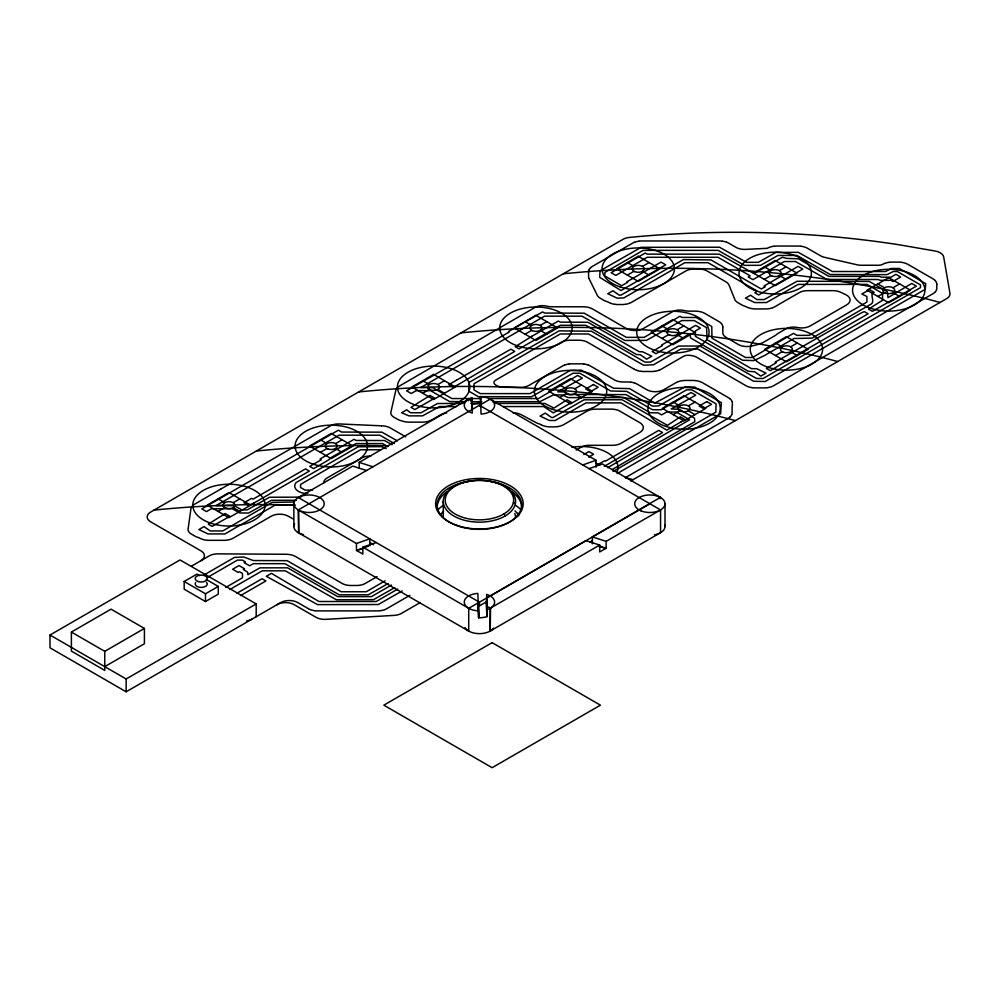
<?xml version="1.0" encoding="UTF-8"?>
<svg xmlns="http://www.w3.org/2000/svg" width="1000" height="1000" viewBox="0 0 1000 1000"><rect width="100%" height="100%" fill="white"/><g stroke="black" fill="none" stroke-linecap="round" stroke-linejoin="round"><path stroke-width="1.5" d="M471.925 409.263L471.788 397.788A15.175 8.762 0 0 0 464.263 405.513A15.175 8.762 0 0 0 472.25 413.075L471.788 397.788M480.6 406.413L480.513 396.613A15.175 8.762 0 0 1 494.6 405.2A15.175 8.762 0 0 1 481.05 414.062L480.513 396.613M722.812 327.038L722.812 332.663A12.062 6.963 0 0 0 726.338 337.587L738.35 344.513A12.062 6.963 0 0 0 751.4 346.05L757.55 344.613A12.062 6.963 0 0 0 760.413 343.663A10.85 6.262 0 0 1 761.338 343.288A12.062 6.963 0 0 0 763.5 342.3L774.862 335.737A12.062 6.963 0 0 0 776.55 334.513A12.062 6.963 0 0 1 778.275 333.275L785.812 328.913A10.85 6.262 0 0 1 797.387 327.5A12.062 6.963 0 0 0 810.238 325.925L846.562 304.95A12.062 6.963 0 0 0 845.675 294.637L840.588 292.238A12.062 6.963 0 0 0 832.95 290.663L807.675 290.663A12.062 6.963 0 0 0 799.15 292.7L774.987 306.65A10.85 6.262 0 0 1 772.862 307.6M220.675 489.15L194.438 504.288A12.062 6.963 0 0 0 190.925 508.888L188.075 529.05A10.85 6.262 0 0 0 191.213 533.987L195.05 536.2A10.85 6.262 0 0 0 198.762 537.6L199.963 538.288A10.85 6.262 0 0 0 201.688 539.05L202 539.163A10.85 6.262 0 0 0 203.95 539.75A10.85 6.262 0 0 0 206.012 540.125L206.375 540.163A10.85 6.262 0 0 0 208.538 540.337L224.412 540.337A10.85 6.262 0 0 0 226.575 540.163L226.938 540.125A10.85 6.262 0 0 0 229 539.75A10.85 6.262 0 0 0 230.938 539.163L231.25 539.05A10.85 6.262 0 0 0 232.987 538.288L271.212 516.225A12.062 6.963 0 0 1 288.038 516.1L293.35 519.012M220.712 489.125L228.05 484.888M218.075 511.413L224.688 507.6M233.212 502.675L239.812 498.862M320.4 452.337L327 448.525M335.538 443.6L342.137 439.787M422.725 393.263L429.325 389.45M437.863 384.525L444.462 380.7M525.05 334.188L531.65 330.363M540.175 325.45L546.788 321.625M627.375 275.113L633.975 271.288M642.5 266.375L649.112 262.55M308.225 608.6L297.75 602.562A12.062 6.963 0 0 0 280.7 602.562L126.15 691.787L50 647.825L50 635.025L180.037 559.95L256.188 603.913L256.188 616.712M359.2 467.9L359.2 462.388L468.713 399.162L471.887 401M144.412 628.438L104.763 651.338L104.763 670.387L71.388 651.112L71.388 632.062L111.037 609.163L144.412 628.438L144.412 643.75L104.763 666.637M191.488 566.138L209.225 555.9A12.062 6.963 0 0 1 217.913 553.862L285.738 554.275A11.425 6.6 0 0 1 286.625 554.288A10.85 6.262 0 0 1 288.762 554.45L289.125 554.5A10.85 6.262 0 0 1 291.262 554.888A10.85 6.262 0 0 1 293.288 555.513A10.85 6.262 0 0 1 295.188 556.337L342.15 583.45A12.062 6.963 0 0 0 350.688 585.487L356.75 585.487A12.062 6.963 0 0 0 365.275 583.45L377.075 576.638M298.575 510.075L298.688 532.9L298.325 509.925L479.438 405.275L660.562 509.925L660.562 532.688L490.163 631.062L490.163 608.3L599.688 545.062L599.688 551.962L606.125 548.237L606.125 541.35L660.562 509.925M480.763 404.588L490.163 399.162L596.05 460.288L596.05 467.188M206.287 579.487L218.275 586.413L218.275 594.138L205.487 601.525L184.175 589.212L184.175 581.487L196.962 574.1L199.625 575.638M204.237 574.862L234.425 557.438L243.725 556.987L253.35 560.55L287.175 560.688L341.188 591.75L366.238 591.75L385.062 580.875M208.162 577.025L237.463 560.112L242.362 560.112L245.4 561.862L244.125 562.6L249.662 565.8L253.35 563.675L284.9 563.675L339.137 594.788L368.288 594.788L388.162 583.525M184.175 581.487L205.487 593.787L218.275 586.413M225.787 587.425L242.475 577.8L242.475 573.462L239.438 571.712L238.15 572.45L232.613 569.25L239.013 565.562L244.55 568.763L243.275 569.5L247.65 572.163L247.9 574.663L259.962 567.837L287.6 567.837L337.7 596.625L371.438 596.625L391.5 585.037M559.675 397.525L566.287 393.713M574.812 388.787L581.425 384.975M662 338.45L668.612 334.637M677.138 329.712L683.75 325.9M764.325 279.375L770.938 275.562M779.463 270.637L786.075 266.825M229.812 589.538L262.238 570.825L285.325 570.825L336.337 599.75L373.488 599.663L394.775 587.587M236.637 593.413L262.05 578.75L265.887 580.962L240.512 595.612M50 635.025L126.15 678.988L256.188 603.913M576.188 450.062L581.25 447.15A10.85 6.262 0 0 1 588.925 445.312L612.525 445.312A12.062 6.963 0 0 0 621.05 443.275L639.763 432.475A12.062 6.963 0 0 0 639.763 422.625L619.938 411.188A12.062 6.963 0 0 0 611.4 409.137L595.538 409.137A12.062 6.963 0 0 0 587 411.175L563.525 424.725A10.85 6.262 0 0 1 561.613 425.588L561.3 425.7A10.85 6.262 0 0 1 557.562 426.587M583.812 454.538L588.925 451.575L593.612 454.288L588.65 457.15M673.213 414.625L679.825 410.812M688.35 405.887L694.963 402.075M775.537 355.55L782.15 351.737M790.675 346.812L797.288 343M877.862 296.475L884.475 292.663M893 287.738L899.613 283.925M597.025 465.112L604.7 460.688L605.475 461.138L658.725 430.387L662.562 432.6L604.275 466.35M607.712 467.7L689.65 419.75L676.275 412.038L666.587 412.038L661.625 414.9L658.15 412.887L650.288 412.75L623.812 397.6L568.15 397.6L562.475 394.963L553.2 394.963L539.812 401.688L492.825 401.688M397.738 589.062L376.213 601.5L318.938 601.5L271.438 573.337L266.312 576.287L317.575 604.625L378.263 604.538L402.175 590.938M612.112 469.588L694.825 421.7L694.45 418.1L679.15 409.263L671.162 408.9L695.738 395.2L691.05 392.5L661.15 409.762L652.562 409.762L626.087 394.613L569.288 394.462L564.525 391.925L557.775 391.825L582.35 378.137L577.663 375.425L538.462 398.55L488.975 398.55M613.088 471.488L715.837 412.163L716.087 403.85L691.838 389.85L686.562 389.85L658.787 405.887L652.65 406.163L626.675 391.375L610.688 391L579.875 373.225L573.075 373.225L531.438 396.75L478.3 396.65L468.775 391.15L468.762 382.575L559.15 330.85L591.425 331.213L644.95 362.1L650.5 362.1L678.525 346.062L699.887 346.012L756.5 378.488L763.138 378.488L920.512 287.625L920.512 284.913L897.3 271.512L893.275 271.512L886.975 274.637L830.138 274.5L796.912 255.45L777.938 255.45L760.638 265.3L744.475 265.363L718.15 250.362L643.138 250.362L604.85 272.475L604.85 276.012L621.663 285.725L627.675 282.25L626.9 281.812L661.012 262.113L665.7 264.825L621.025 290.525L599.675 277.325L600.062 270.812L641.087 247.325L719.513 247.237L746.538 262.325L758.363 262.312L775.888 252.413L798.275 252.325L832.412 271.512L885.612 271.512L891.225 268.475L899.35 268.475L925.688 283.612L925.312 289.275L765.175 381.525L753.625 381.25L697.825 349.05L680.8 349.05L653.55 364.775L643.6 365.225L588.562 333.975L560.275 333.975L474.038 383.762L474.038 389.963L480.35 393.612L530.087 393.612L570.025 370.55L581.237 370.1L613.55 388.237L629.55 388.612L654.7 403.125L685.45 386.725L694.712 387.088L721.35 402.663L720.625 413.825L617.137 473.587M409.837 595.363L386.637 608.763A10.85 6.262 0 0 1 384.725 609.612M625.3 477.725L728.15 418.35A10.85 6.262 0 0 0 728.612 418.075A10.85 6.262 0 0 0 729.85 417.125M420.325 602.5L401.475 613.387A12.062 6.963 0 0 1 394.137 615.388L325.812 619.338A12.062 6.963 0 0 1 316.087 617.337L294.125 604.65A12.062 6.963 0 0 0 277.062 604.65M630.788 481L946.475 298.738A12.062 6.963 0 0 0 949.938 293.113L943.688 256.988A12.062 6.963 0 0 0 935.5 251.075L898.1 244.613A633.075 365.5 0 0 0 629.462 237.425A12.062 6.963 0 0 0 622.95 239.363L150.712 512.013A12.062 6.963 0 0 0 150.712 521.85L200.925 550.85A12.062 6.963 0 0 1 200.925 560.688M298.35 509.938L356.45 543.488L356.45 550.375L362.825 554.062L362.825 547.163L468.713 608.3L478.125 602.875M660.375 497.425L592.325 536.925L606.125 541.35M478.075 601.413L478.075 605.1L479.438 605.887L479.438 602.2L649.975 503.738M479.438 605.887L486.737 601.675L486.737 597.987L585.875 540.65L599.688 545.062M589.837 542.15L592.425 540.65M228.212 484.787L330.662 425.763A10.85 6.262 0 0 1 339.162 423.95L381.388 425.812M490.213 631.038L490.538 608.088L487 606.462M468.713 399.162L468.35 400.8M356.45 543.488L369.85 538.825M582.65 464.95L596.05 460.288M369.85 542.525L373.575 544.763M362.825 547.163L376.225 542.513M589.038 468.625L602.425 463.975L660.55 497.537M356.45 550.375L368.5 546.188M356.825 550.6L363.525 548.263M471.788 404.675L472.3 404.513A15.175 8.762 0 0 1 479.988 403.488L480.513 403.512M486.625 601.275L487 616.6L486.625 594.388A15.175 8.762 0 0 1 494.613 601.95A15.175 8.762 0 0 1 487.1 609.663M486.962 616.613L486.087 601.125M557.337 426.637L557.062 426.675A10.85 6.262 0 0 1 554.938 426.85A10.85 6.262 0 0 1 554.212 426.863L549.85 426.863A10.85 6.262 0 0 1 547.6 426.688L547.238 426.637A10.85 6.262 0 0 1 545.188 426.275A10.85 6.262 0 0 1 543.2 425.675L542.888 425.55A10.85 6.262 0 0 1 540.938 424.663M481.25 398.55L451.863 398.55L432.775 387.663L420.788 387.512L544.55 316.175L581.987 316.175L624.963 340.475L646.525 340.337L681.862 320.55L694.188 320.562L706.525 327.688L707.163 339.787L742.588 360.238L753.913 360.6L764.075 355.75L793.975 338.488L812.113 338.125L871.538 303.825C875.088 301.038 869.013 293.55 874.188 292.3L869.5 289.587L861.825 294.025L866.9 296.5L866.912 302.062L809.25 335.35L796.963 335.35L793.487 333.35L752.55 357.475L745.45 357.475L711.95 338.137L711.787 326.5L696.237 317.512L681.875 317.425L679.887 316.275L644.262 337.35L626.325 337.35L584.263 313.188L544.55 313.05L542.575 311.9L508.462 331.6L509.225 332.025L406.562 390.812L411.25 393.512L416.213 390.65L430.5 390.65L449.6 401.538L464.775 401.688M471 401.688L481.912 401.688M463.075 403.438L437.475 403.525L421.138 412.75L410.525 412.75L406.737 409.812L401.613 412.762L409.025 415.875L422.5 415.875L439.525 406.562L456.625 406.562M470.788 403.438L481.575 403.438M495.462 403.438L544.812 403.438L553.975 408.075L567 399.8L571.7 402.5L553.337 412.875L543.688 406.562L503.263 406.562M380.425 449.762L360.575 449.775L300.55 484.425L300.55 487.5L305.025 490.087L312.625 490.188M370.938 456.037L370.062 456.037A12.062 6.963 0 0 0 361.538 458.075L327.275 477.85A12.062 6.963 0 0 0 323.75 482.938M307.9 493.225C302.038 494.425 291.112 489.725 295.912 482.675L358.312 446.775L381.55 446.637L386.175 448.65M300.75 497.15L269.475 497.25L247.2 509.913L241.887 509.913L234.262 505.712L216 505.625L339.05 435.2L379.875 435.2L394.338 443.55M296.312 500.288L271.525 500.288L248.55 513.038L239.838 512.95L232.213 508.75L211.438 508.75L206.475 511.613L201.788 508.913L338.338 430.2L341.575 432.062L381.925 432.163L397.375 440.875M293.9 502.025L272.162 502.4L222.7 530.95L210.25 530.95L204.013 526.6L198.888 529.562L207.975 533.925L224.963 533.925L275.025 505.163L294.587 505.163M478.375 610.85A15.175 8.762 0 0 1 464.275 602.263A15.175 8.762 0 0 1 477.825 593.4L478.888 617.75A15.175 8.762 0 0 0 486.575 616.725M478.4 617.737L477.962 604.65M359.2 462.388L373 466.812M366.562 470.525L352.75 466.112L298.312 497.537L479.438 602.2M599.225 546.025L606.125 548.237M598.837 546.25L605.75 548.462M660.35 497.413L660.188 498.75M877.862 283.925L884.475 287.738M893 292.663L899.613 296.475M764.325 266.825L770.938 270.637M779.463 275.562L786.075 279.375M775.537 343L782.15 346.812M790.675 351.737L797.288 355.55M627.375 262.55L633.975 266.375M642.5 271.288L649.112 275.113M662 325.9L668.612 329.712M677.138 334.637L683.75 338.45M634.237 369.212L587.587 342.275A12.062 6.963 0 0 0 579.062 340.238L569.763 340.238A12.062 6.963 0 0 0 561.237 342.275L495.712 380.112A6.025 3.475 0 0 0 495.775 385.075L496.325 385.387A12.062 6.963 0 0 0 504.725 387.35L520.588 387.35A12.062 6.963 0 0 0 529.113 385.312L562.35 366.125A10.85 6.262 0 0 1 562.775 365.887A10.85 6.262 0 0 1 564.5 365.125M673.213 402.075L679.825 405.887M688.35 410.812L694.963 414.625M525.05 321.625L531.65 325.45M540.175 330.363L546.788 334.188M559.675 384.975L566.287 388.787M574.812 393.713L581.425 397.525M540.763 424.575L539.987 424.125A10.85 6.262 0 0 1 536.287 422.725L521.038 414.613A12.062 6.963 0 0 0 512.987 412.825M595.837 463L599.675 465.213M422.725 380.7L429.325 384.525M437.863 389.45L444.462 393.263M405.75 436.85L390.6 428.1A10.85 6.262 0 0 0 390.1 427.825A10.85 6.262 0 0 0 388.462 427.113L388.188 427.013A10.85 6.262 0 0 0 386.2 426.4A10.85 6.262 0 0 0 384.125 426.025L383.812 425.988A10.85 6.262 0 0 0 381.488 425.812M392.163 444.75L384.5 440.538L356.087 440.45L354.113 439.3L320 459L321.312 459.75L309.738 466.438L313.575 468.65L328.263 460.163L331.938 457.025L356.087 443.575L382.45 443.575L387.788 446.662M320.4 439.787L327 443.6M335.538 448.525L342.137 452.337M298.325 532.7L468.713 631.075L468.713 608.3M218.075 498.862L224.688 502.675M233.212 507.6L239.812 511.413M71.388 632.062L104.763 651.338M479.988 403.488L480.075 406.413M472.3 404.513L472.45 409.2M478.488 604.637L478.888 617.75M443.263 501.275L443.275 516.812M936.8 284.262L936.8 288.275A10.85 6.262 0 0 1 936.775 288.675A10.85 6.262 0 0 1 936.488 289.862M665 503.725L665 526.5M592.425 536.962L592.325 543.825M369.75 538.862L369.85 545.725M293.875 503.738L293.875 526.5M205.487 593.787L205.487 601.525M126.15 678.988L126.15 691.787M446.675 412.962A12.062 6.963 0 0 0 440.487 414.875L431.425 420.087A10.85 6.262 0 0 1 429.7 420.85L429.425 420.95A10.85 6.262 0 0 1 427.413 421.562A10.85 6.262 0 0 1 425.375 421.925L425.05 421.962A10.85 6.262 0 0 1 422.875 422.137A10.85 6.262 0 0 1 422.262 422.15L408.775 422.137A10.85 6.262 0 0 1 406.512 421.975L406.138 421.925A10.85 6.262 0 0 1 404.062 421.55A10.85 6.262 0 0 1 402.713 421.163A12.062 6.963 0 0 0 401.425 420.8A12.062 6.963 0 0 1 397.612 419.312L393.95 417.2A10.85 6.262 0 0 1 391.025 411.413A12.062 6.963 0 0 0 391.213 410.8L395.625 391.175A12.062 6.963 0 0 0 395.7 390.688A12.062 6.963 0 0 1 399.212 386.188L499.875 327.775A12.062 6.963 0 0 1 500.925 327.088L508.462 322.738A10.85 6.262 0 0 1 509.375 322.262L534.9 307.475A10.85 6.262 0 0 1 546.987 306.175A12.062 6.963 0 0 0 551.888 306.775L582.837 306.788A11.638 6.713 0 0 1 583.6 306.788A10.85 6.262 0 0 1 585.875 306.962L586.237 307A10.85 6.262 0 0 1 588.312 307.375A10.85 6.262 0 0 1 590.262 307.975L590.575 308.087A10.85 6.262 0 0 1 592.212 308.812A10.85 6.262 0 0 1 592.712 309.075L626.337 328.488A12.062 6.963 0 0 0 643.388 328.488L672.225 311.85A10.85 6.262 0 0 1 684.3 310.55A12.062 6.963 0 0 0 689.2 311.15L695.025 311.15A11.312 6.525 0 0 1 696.012 311.163A10.85 6.262 0 0 1 698.062 311.337L698.425 311.375A10.85 6.262 0 0 1 700.475 311.75A10.85 6.262 0 0 1 702.537 312.387A11.175 6.45 0 0 1 704.613 313.288L719.1 321.662A10.85 6.262 0 0 1 720.688 322.863A10.85 6.262 0 0 1 721.737 323.988A10.85 6.262 0 0 1 722.425 325.238L722.5 325.45A10.85 6.262 0 0 1 722.8 326.9M251.925 619.175A12.062 6.963 0 0 1 246.513 620.975M310.375 609.6A10.85 6.262 0 0 1 308.4 608.7M310.688 609.712A10.85 6.262 0 0 0 312.675 610.312A10.85 6.262 0 0 0 314.7 610.675M315.075 610.725A10.85 6.262 0 0 0 317.213 610.887A11.425 6.6 0 0 0 318.1 610.9L377.05 610.9A11.325 6.538 0 0 0 378.025 610.887A10.85 6.262 0 0 0 380.087 610.712M380.45 610.675A10.85 6.262 0 0 0 382.525 610.3A10.85 6.262 0 0 0 384.412 609.725M730.05 416.95A10.85 6.262 0 0 0 731.087 415.8A10.85 6.262 0 0 0 731.737 414.613M731.812 414.4A10.85 6.262 0 0 0 732.1 413.113L732.125 406.825A12.062 6.963 0 0 1 732.25 405.825A10.85 6.262 0 0 0 732.362 405.075L732.362 403.2A10.85 6.262 0 0 0 732.35 402.788A10.85 6.262 0 0 0 732.062 401.613M731.975 401.4A10.85 6.262 0 0 0 731.338 400.225A10.85 6.262 0 0 0 730.35 399.113M730.15 398.938A10.85 6.262 0 0 0 728.662 397.825L702.275 382.587A11.175 6.45 0 0 0 700.2 381.675M696.087 380.675A10.85 6.262 0 0 1 699.987 381.625M695.725 380.637A10.85 6.262 0 0 0 693.675 380.462A10.85 6.262 0 0 0 692.962 380.45L685.45 380.45A10.85 6.262 0 0 0 684.737 380.462A10.85 6.262 0 0 0 682.688 380.637M682.325 380.675A10.85 6.262 0 0 0 680.275 381.05A10.85 6.262 0 0 0 678.363 381.625M678.05 381.737A10.85 6.262 0 0 0 676.35 382.475A10.85 6.262 0 0 0 675.85 382.75L663.838 389.688A12.062 6.963 0 0 1 646.775 389.688L637.4 384.263A10.85 6.262 0 0 0 636.9 384A10.85 6.262 0 0 0 635.275 383.288M634.963 383.162A10.85 6.262 0 0 0 632.975 382.562A10.85 6.262 0 0 0 630.925 382.2M630.562 382.15A10.85 6.262 0 0 0 628.312 381.987L623.038 381.975A12.062 6.963 0 0 1 614.513 379.938L590.588 366.125A10.85 6.262 0 0 0 590.1 365.863A10.85 6.262 0 0 0 588.462 365.138M588.15 365.025A10.85 6.262 0 0 0 586.2 364.425A10.85 6.262 0 0 0 584.125 364.05M583.763 364A10.85 6.262 0 0 0 581.487 363.837L571.938 363.825A10.85 6.262 0 0 0 571.337 363.837A10.85 6.262 0 0 0 569.2 364M568.837 364.05A10.85 6.262 0 0 0 566.8 364.412A10.85 6.262 0 0 0 564.825 365.012M636.438 370.225A10.85 6.262 0 0 1 634.412 369.3M636.75 370.337A10.85 6.262 0 0 0 638.663 370.913A10.85 6.262 0 0 0 640.713 371.275M641.075 371.325A10.85 6.262 0 0 0 643.125 371.488A10.85 6.262 0 0 0 643.838 371.5L652 371.5A12.062 6.963 0 0 0 654.45 371.312M654.75 371.275A10.85 6.262 0 0 0 656.8 370.913A10.85 6.262 0 0 0 658.787 370.312M659.1 370.188A10.85 6.262 0 0 0 660.725 369.475A10.85 6.262 0 0 0 661.225 369.212L683.525 356.325A6.025 3.475 0 0 1 687.788 355.312L688.337 355.312A12.062 6.963 0 0 1 696.862 357.35L745.775 385.588A10.85 6.262 0 0 0 746.275 385.863A10.85 6.262 0 0 0 747.9 386.575M748.213 386.688A10.85 6.262 0 0 0 750.2 387.287A10.85 6.262 0 0 0 752.25 387.663M752.613 387.713A10.85 6.262 0 0 0 754.862 387.875L764.25 387.887A10.85 6.262 0 0 0 764.963 387.875A10.85 6.262 0 0 0 767 387.713M767.362 387.663A10.85 6.262 0 0 0 769.412 387.287A10.85 6.262 0 0 0 771.325 386.712M771.65 386.6A10.85 6.262 0 0 0 773.35 385.863A10.85 6.262 0 0 0 773.85 385.588L932.825 293.812A10.85 6.262 0 0 0 933.288 293.525A10.85 6.262 0 0 0 934.575 292.538M934.775 292.35A10.85 6.262 0 0 0 935.763 291.25A10.85 6.262 0 0 0 936.4 290.062M936.488 282.675A10.85 6.262 0 0 1 936.787 284.125M936.4 282.462A10.85 6.262 0 0 0 935.763 281.288A10.85 6.262 0 0 0 934.775 280.175M934.575 280A10.85 6.262 0 0 0 933.1 278.9L907.738 264.25A11.175 6.45 0 0 0 905.662 263.35A10.85 6.262 0 0 0 903.6 262.712A10.85 6.262 0 0 0 901.55 262.337M901.188 262.3A10.85 6.262 0 0 0 899.137 262.125A10.85 6.262 0 0 0 898.425 262.113L892.15 262.113A10.85 6.262 0 0 0 891.438 262.125A10.85 6.262 0 0 0 889.388 262.3M889.025 262.337A10.85 6.262 0 0 0 886.975 262.712A10.85 6.262 0 0 0 885.062 263.288M884.75 263.4A10.85 6.262 0 0 0 882.837 264.25A6.025 3.475 0 0 1 878.625 265.25L861.325 265.25A12.062 6.963 0 0 1 856.862 264.75L824.575 257.325A12.062 6.963 0 0 1 820.512 255.775L807.35 248.188A11.188 6.463 0 0 0 805.275 247.275A10.85 6.262 0 0 0 803.238 246.65A10.85 6.262 0 0 0 801.162 246.275M800.8 246.225A10.85 6.262 0 0 0 798.737 246.062A10.85 6.262 0 0 0 798.037 246.05L777.1 246.05A11.438 6.6 0 0 0 776.213 246.062A10.85 6.262 0 0 0 774.062 246.225M773.7 246.275A10.85 6.262 0 0 0 771.663 246.637A10.85 6.262 0 0 0 769.688 247.237M769.2 247.438A10.85 6.262 0 0 0 767.225 248.337L745.525 249.387A12.062 6.963 0 0 1 736 247.375L728.875 243.263A10.85 6.262 0 0 0 728.388 243A10.85 6.262 0 0 0 726.737 242.275M726.425 242.162A10.85 6.262 0 0 0 724.475 241.562A10.85 6.262 0 0 0 722.4 241.188M722.038 241.15A10.85 6.262 0 0 0 719.762 240.975L642.3 240.963A11.425 6.6 0 0 0 641.413 240.975A10.85 6.262 0 0 0 639.275 241.137M638.913 241.188A10.85 6.262 0 0 0 636.875 241.55A10.85 6.262 0 0 0 634.9 242.15M634.575 242.262A10.85 6.262 0 0 0 632.863 243.025A10.85 6.262 0 0 0 632.425 243.263L592.55 266.288A10.85 6.262 0 0 0 592.137 266.537A10.85 6.262 0 0 0 590.825 267.525M590.625 267.712A10.85 6.262 0 0 0 589.587 268.85A10.85 6.262 0 0 0 588.962 270.025M588.875 270.238A10.85 6.262 0 0 0 588.587 271.475A11.425 6.6 0 0 0 588.575 271.988L588.575 276.5A11.325 6.538 0 0 0 588.587 277.062A10.85 6.262 0 0 0 588.875 278.25M588.962 278.463A10.85 6.262 0 0 0 589.362 279.3A12.062 6.963 0 0 1 589.587 279.713L597.375 295.438A10.85 6.262 0 0 0 600.138 298.15L603.962 300.375A10.85 6.262 0 0 0 607.675 301.775L608.5 302.25A10.85 6.262 0 0 0 608.987 302.512A10.85 6.262 0 0 0 610.712 303.263M611.025 303.375A10.85 6.262 0 0 0 612.9 303.938A10.85 6.262 0 0 0 614.975 304.312M615.337 304.363A10.85 6.262 0 0 0 617.413 304.525A10.85 6.262 0 0 0 618.1 304.538L622.062 304.538A10.85 6.262 0 0 0 622.675 304.538A10.85 6.262 0 0 0 624.812 304.363M625.175 304.325A10.85 6.262 0 0 0 627.212 303.95A10.85 6.262 0 0 0 629.188 303.363M629.5 303.238A10.85 6.262 0 0 0 631.225 302.488A10.85 6.262 0 0 0 631.65 302.25L685.775 271A12.062 6.963 0 0 1 694.3 268.962L698.625 268.962A12.062 6.963 0 0 1 707.15 271L725.812 281.775A12.062 6.963 0 0 1 729.025 285.125L734.875 299.587A10.85 6.262 0 0 0 737.775 302.587L741.612 304.812A10.85 6.262 0 0 0 743.15 305.55L746.575 306.925A10.85 6.262 0 0 0 748.288 307.663L748.6 307.775A10.85 6.262 0 0 0 750.512 308.35A10.85 6.262 0 0 0 752.562 308.725L752.925 308.775A10.85 6.262 0 0 0 754.975 308.938A10.85 6.262 0 0 0 755.675 308.95L765.763 308.938A12.062 6.963 0 0 0 768.213 308.762L768.512 308.725A10.85 6.262 0 0 0 770.662 308.325A10.85 6.262 0 0 0 772.688 307.7M206.5 582.263A6.025 3.475 0 0 1 201.525 587.425A6.025 3.475 0 0 1 195.688 582.562M154.025 510.1A633.075 365.5 0 0 1 295.238 505.05M563.312 273.8A633.075 365.5 0 0 1 940.05 302.438M460.988 332.875A633.075 365.5 0 0 1 837.725 361.525M358.663 391.95A633.075 365.5 0 0 1 735.4 420.6M256.35 451.025A633.075 365.5 0 0 1 388.413 445.75M625.763 477.738A633.075 365.5 0 0 1 633.075 479.675M571.962 447.325A36.175 20.888 0 0 1 617.175 471.712M514.812 513.513A36.175 20.888 0 0 1 515.6 517.413M517.975 513.212A44.887 25.913 0 0 1 518.675 513.913M515.538 516.075A40.362 23.3 0 0 1 516.538 517.312M503.638 514.062A1.512 0.875 60 0 1 505.025 516.038A35.987 20.775 0 0 0 515.325 503.812A1.512 1.225 12 0 0 513.4 502.5A34.225 19.762 0 0 0 473.288 480.662A34.225 19.762 0 0 0 449.137 509.275A34.225 19.762 0 0 0 503.638 514.062A34.038 19.65 0 0 0 513.387 502.5M505.025 516.038A36.175 20.888 0 0 1 447.4 510.975A36.175 20.888 0 0 1 472.938 480.725A36.175 20.888 0 0 1 515.35 503.812M440.538 515.05A41.15 23.763 0 0 1 443.587 511.15M515.062 510.925A41.15 23.763 0 0 1 518.763 515.8M438.175 509.588A47.188 27.25 0 0 1 443.2 505.35M515.662 505.35A47.188 27.25 0 0 1 520.7 509.588M487.95 481.062A42.25 24.4 0 0 1 514.5 518.525A42.25 24.4 0 0 1 444.4 518.625A42.25 24.4 0 0 1 470.637 481.087M437.375 509.963A42.25 24.4 0 0 1 446.925 491.8M511.812 491.763A42.25 24.4 0 0 1 521.65 507.375M493.525 628.138A15.175 8.762 0 0 1 478.9 633.638A15.175 8.762 0 0 1 465 627.562M303.387 534.637A15.175 8.762 0 0 1 294.587 523.85M664.675 524.7A15.163 8.762 0 0 1 654.475 534.837M689.975 333.6L690.6 337.962L748.312 371.287L754.638 371.75L760.875 376.087L765.987 373.137L756.9 368.762L751.35 368.612L695.4 336.312L695.4 330.962L700.362 328.1L695.675 325.387L661.562 345.075L662.438 345.588L652.163 351.512L656 353.725L689.975 333.6M882.562 293.4L882.562 300.262L868.538 309.125L872.375 311.337L916.4 286.137L911.712 283.438L887.987 297.625L887.35 291.737L869.25 281.413L797.062 281.262L764.275 299.55L756.8 299.55L750.562 295.212L745.45 298.163L754.75 302.587L766.538 302.538L798.188 284.4L866.988 284.4L882.562 293.4M772.8 286.425L758.662 294.962L754.825 292.75L756.587 291.725L756.587 290.688L708.112 262.7L684.812 262.7L623.812 297.913L617.175 298.175L607.8 293.725L612.925 290.775L619.225 295.15L620.938 295.138L683.45 259.575L710.987 259.938L761.287 288.988L765.212 286.75L764 286.062L798.112 266.363L802.8 269.075L772.812 286.388M783.913 362.512L770.25 370.675L766.413 368.462L776.25 362.788L775.163 362.15L861.025 313.062L864.275 311.588L868.112 313.8L783.913 362.512M681.025 421.912L666.838 430.138L620.9 402.875L586.038 402.875L555.15 420.5L549.212 420.45L540.125 416.075L545.237 413.125L551.487 417.463L553.1 417.463L583.987 399.837L622.025 399.738L667.475 425.337L680.387 416.863L685.075 419.575L681.025 421.912M253.975 503.038L248.675 505.462L243.988 502.762L251.663 498.325L253.088 499.15L305.475 468.9L309.312 471.112L253.975 503.038M228.95 492.587L207.2 505.138L228.95 517.688L250.688 505.138L228.95 492.587M331.275 433.5L309.525 446.062L331.275 458.612L353.013 446.062L331.275 433.5M433.587 374.425L411.85 386.987L433.587 399.538L455.337 386.987L433.587 374.425M535.913 315.35L514.175 327.912L535.913 340.462L557.663 327.912L535.913 315.35M638.237 256.275L616.5 268.825L638.237 281.388L659.987 268.825L638.237 256.275M618.8 268.275L611.125 272.7L615.825 275.413L647.212 257.288L718 257.288L750.15 275.837L748.225 276.95L752.925 279.662L784.312 261.537L795.512 261.537L826.862 279.425L878.062 279.513L880.35 280.325L890.975 280.325L892.95 281.462L900.625 277.038L895.938 274.325L890.975 277.188L881.712 277.188L879.188 276.388L828.913 276.388L798.462 258.825L786.775 258.4L782.337 257.262L753.988 273.625L719.35 254.15L647.212 254.15L645.238 253.012L618.8 268.275M531.912 336.275L515.175 346.7L519.012 348.913L560.325 325.288L585.825 325.288L636.337 354.438L640.387 354.8L646.625 359.15L651.737 356.188L642.65 351.812L639.2 351.675L587.875 322.25L560.325 322.15L558.35 321.012L531.912 336.275M225.225 513.587L208.275 524.138L212.113 526.362L229.925 516.3L225.225 513.587M430.012 395.487L411 407.35L414.837 409.562L434.7 398.188L430.012 395.487M456.45 380.225L448.775 384.65L453.462 387.362L514.75 351.375L510.913 349.162L456.45 380.225M570.55 378.7L548.812 391.25L570.55 403.8L592.3 391.25L570.55 378.7M672.875 319.625L651.137 332.175L672.875 344.725L694.625 332.175L672.875 319.625M775.2 260.538L753.462 273.1L775.2 285.65L796.95 273.1L775.2 260.538M593.438 384.538L585.763 388.963L590.45 391.675L598.125 387.238L593.438 384.538M684.087 395.8L662.337 408.35L684.087 420.9L705.825 408.35L684.087 395.8M786.413 336.725L764.663 349.275L786.413 361.825L808.15 349.275L786.413 336.725M888.737 277.65L866.988 290.2L888.737 302.75L910.475 290.2L888.737 277.65M706.825 401.6L699.15 406.037L703.838 408.738L711.513 404.312L706.825 401.6M492.125 642.65L383.837 705.175L492.125 767.7L600.425 705.175L492.125 642.65M198.212 581.55A6.025 3.475 0 0 0 207.25 578.538A6.025 3.475 0 0 0 198.212 575.513A6.025 3.475 0 0 0 198.212 581.55M210.863 523.225A36.175 20.888 0 0 0 265.125 505.138A36.175 20.888 0 0 0 210.863 487.05A36.175 20.888 0 0 0 210.863 523.225M313.175 464.15A36.175 20.888 0 0 0 367.45 446.062A36.175 20.888 0 0 0 313.175 427.975A36.175 20.888 0 0 0 313.175 464.15M620.15 286.913A36.175 20.888 0 0 0 674.425 268.825A36.175 20.888 0 0 0 620.15 250.738A36.175 20.888 0 0 0 620.15 286.913M753.975 290.012A36.175 20.888 0 0 0 811.188 275.25A36.175 20.888 0 0 0 760.45 254.025A36.175 20.888 0 0 0 753.975 290.012M867.513 307.113A36.175 20.888 0 0 0 924.712 292.362A36.175 20.888 0 0 0 873.975 271.125A36.175 20.888 0 0 0 867.513 307.113M768.325 367.362A36.175 20.888 0 0 0 822.588 349.275A36.175 20.888 0 0 0 768.325 331.188A36.175 20.888 0 0 0 768.325 367.362M654.788 350.262A36.175 20.888 0 0 0 709.05 332.175A36.175 20.888 0 0 0 654.788 314.088A36.175 20.888 0 0 0 654.788 350.262M517.825 346A36.175 20.888 0 0 0 572.1 327.912A36.175 20.888 0 0 0 517.825 309.812A36.175 20.888 0 0 0 517.825 346M666 426.438A36.175 20.888 0 0 0 720.263 408.35A36.175 20.888 0 0 0 666 390.262A36.175 20.888 0 0 0 666 426.438M415.5 405.075A36.175 20.888 0 0 0 469.775 386.987A36.175 20.888 0 0 0 415.5 368.9A36.175 20.888 0 0 0 415.5 405.075M552.463 409.338A36.175 20.888 0 0 0 606.725 391.25A36.175 20.888 0 0 0 552.463 373.162A36.175 20.888 0 0 0 552.463 409.338M225.925 508.15A6.025 3.475 0 0 0 234.975 505.138A6.025 3.475 0 0 0 225.925 502.125A6.025 3.475 0 0 0 225.925 508.15M327.725 448.875A6.025 3.475 0 0 0 337.262 446.425A6.025 3.475 0 0 0 328.812 442.875A6.025 3.475 0 0 0 327.725 448.875M430.575 390A6.025 3.475 0 0 0 439.625 386.987A6.025 3.475 0 0 0 430.575 383.963A6.025 3.475 0 0 0 430.575 390M567.537 394.263A6.025 3.475 0 0 0 576.587 391.25A6.025 3.475 0 0 0 567.537 388.237A6.025 3.475 0 0 0 567.537 394.263M681.075 411.362A6.025 3.475 0 0 0 690.113 408.35A6.025 3.475 0 0 0 681.075 405.337A6.025 3.475 0 0 0 681.075 411.362M782.875 352.1A6.025 3.475 0 0 0 792.412 349.637A6.025 3.475 0 0 0 783.95 346.1A6.025 3.475 0 0 0 782.875 352.1M669.862 335.188A6.025 3.475 0 0 0 678.9 332.175A6.025 3.475 0 0 0 669.862 329.162A6.025 3.475 0 0 0 669.862 335.188M532.375 330.725A6.025 3.475 0 0 0 541.912 328.263A6.025 3.475 0 0 0 533.462 324.725A6.025 3.475 0 0 0 532.375 330.725M634.7 271.65A6.025 3.475 0 0 0 644.237 269.188A6.025 3.475 0 0 0 635.788 265.65A6.025 3.475 0 0 0 634.7 271.65M771.663 275.912A6.025 3.475 0 0 0 781.2 273.45A6.025 3.475 0 0 0 772.738 269.913A6.025 3.475 0 0 0 771.663 275.912M885.2 293.012A6.025 3.475 0 0 0 894.737 290.562A6.025 3.475 0 0 0 886.275 287.025A6.025 3.475 0 0 0 885.2 293.012M455.7 524.963A43.762 25.263 0 0 0 523.1 504.95A43.762 25.263 0 0 0 459.387 481.25A43.762 25.263 0 0 0 455.7 524.963M300.15 510.825A15.175 8.762 0 0 0 324.137 504.637A15.175 8.762 0 0 0 302.85 495.737A15.175 8.762 0 0 0 300.15 510.825M640.938 510.825A15.163 8.762 0 0 0 664.925 504.637A15.163 8.762 0 0 0 643.65 495.737A15.163 8.762 0 0 0 640.938 510.825"/></g></svg>
